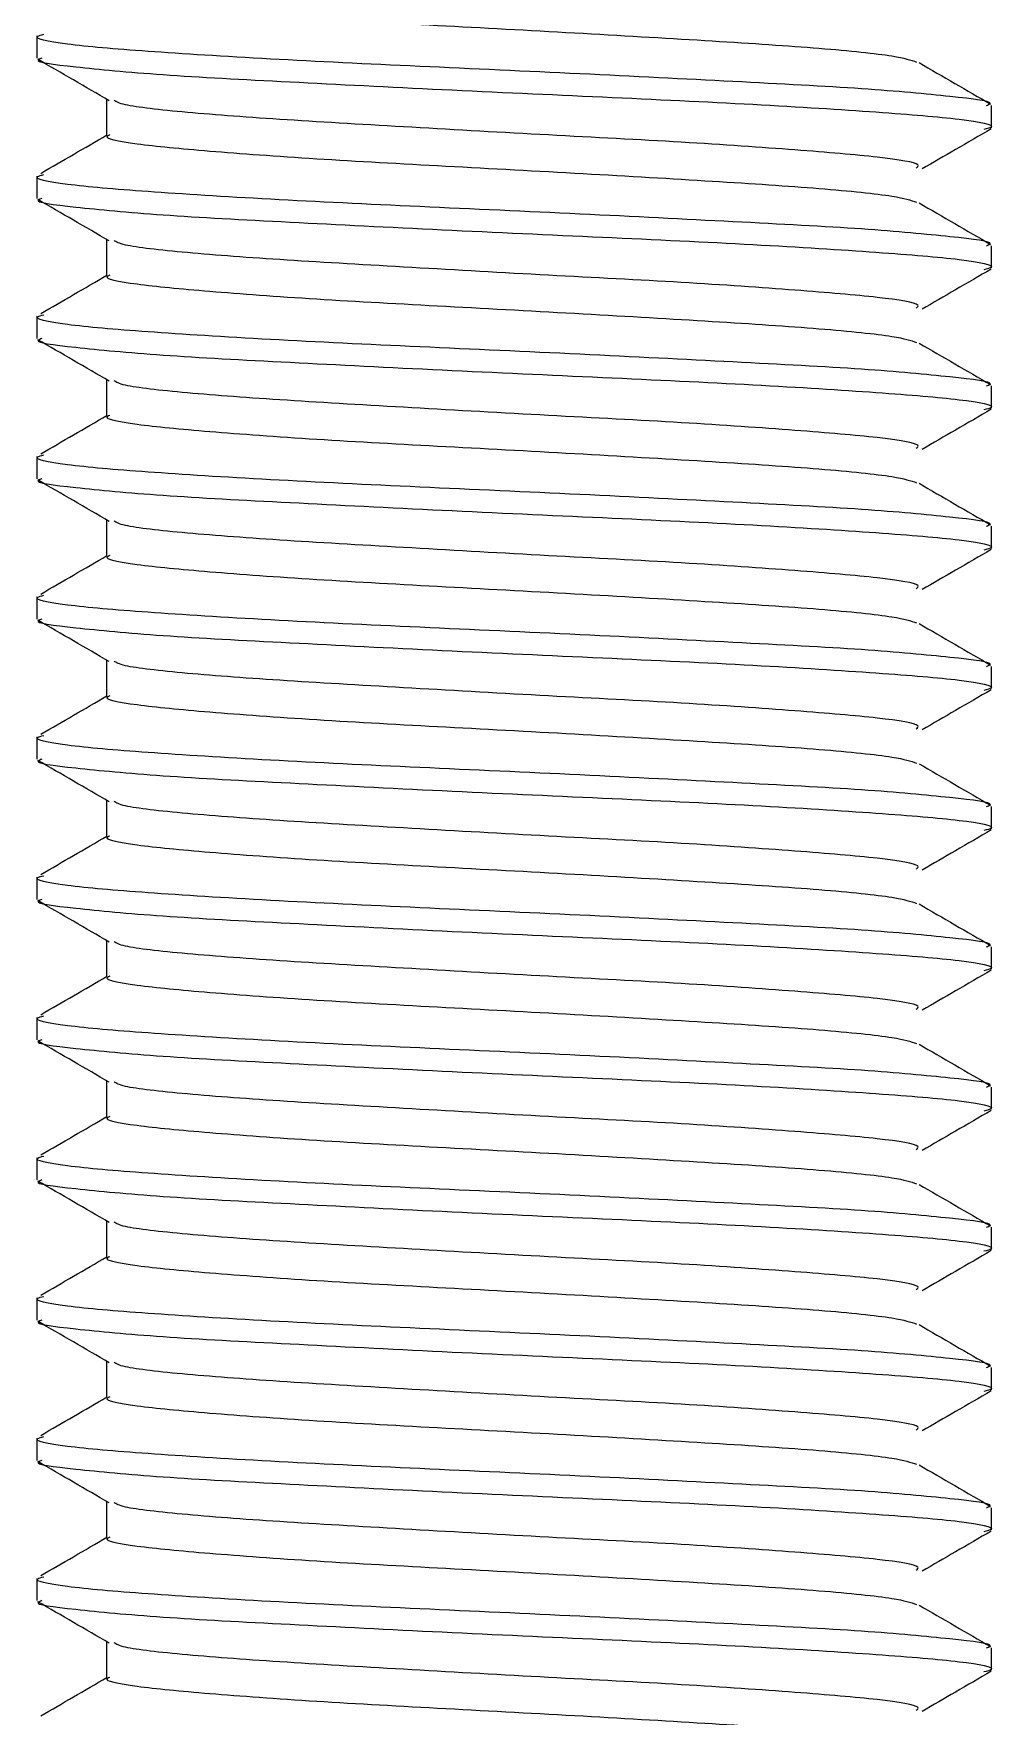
# Model space of a CAD drawing. Extents: x -976302 to -776254, y 5665 to 231437.
# Drawn here: x -803471.1 to -803410.3, y 87933.1 to 88039.5 of the extents above; entities that cross this region are included whole.
import ezdxf

# ---------------------------------------------------------------- set-up
doc = ezdxf.new("R2010")
doc.units = 0
doc.header["$LTSCALE"] = 1000
doc.header["$MEASUREMENT"] = 0
doc.layers.add('暖通', color=7, linetype='Continuous')

# ---------------------------------------------------------------- blocks, each defined once
blk = doc.blocks.new('*U17')
at = {"color": 7, "linetype": 'Continuous', "lineweight": 15}
for p, q in [((-22012.724, -7278.62), (-22012.724, -7277.797)), ((-22048.022, -7280.372), (-22048.022, -7281.195)), ((-22015.305, -7281.459), (-22015.305, -7280.145)), ((-22012.724, -7283.806), (-22012.724, -7282.982)), ((-22015.305, -7286.645), (-22015.305, -7285.331)), ((-22048.022, -7285.558), (-22048.022, -7286.38)), ((-22012.724, -7288.992), (-22012.724, -7288.168)), ((-22048.022, -7290.744), (-22048.022, -7291.566)), ((-22015.305, -7291.831), (-22015.305, -7290.517)), ((-22012.724, -7294.178), (-22012.724, -7293.354)), ((-22048.022, -7295.93), (-22048.022, -7296.752)), ((-22015.305, -7297.017), (-22015.305, -7295.703)), ((-22012.724, -7299.364), (-22012.724, -7298.54)), ((-22015.305, -7302.203), (-22015.305, -7300.889)), ((-22048.022, -7301.116), (-22048.022, -7301.938)), ((-22012.724, -7304.55), (-22012.724, -7303.726)), ((-22048.022, -7306.302), (-22048.022, -7307.124)), ((-22015.305, -7307.389), (-22015.305, -7306.075)), ((-22012.724, -7309.736), (-22012.724, -7308.912)), ((-22048.022, -7311.488), (-22048.022, -7312.31)), ((-22015.305, -7312.575), (-22015.305, -7311.261)), ((-22012.724, -7314.922), (-22012.724, -7314.098)), ((-22015.305, -7317.761), (-22015.305, -7316.447)), ((-22048.022, -7316.674), (-22048.022, -7317.496)), ((-22012.724, -7320.108), (-22012.724, -7319.284)), ((-22048.022, -7321.86), (-22048.022, -7322.682)), ((-22015.305, -7322.947), (-22015.305, -7321.633)), ((-22012.724, -7325.294), (-22012.724, -7324.47)), ((-22048.022, -7327.046), (-22048.022, -7327.868)), ((-22015.305, -7328.133), (-22015.305, -7326.819)), ((-22012.724, -7330.48), (-22012.724, -7329.656)), ((-22015.305, -7333.319), (-22015.305, -7332.005)), ((-22048.022, -7332.232), (-22048.022, -7333.054)), ((-22012.724, -7335.666), (-22012.724, -7334.842)), ((-22048.022, -7337.418), (-22048.022, -7338.24)), ((-22015.305, -7338.504), (-22015.305, -7337.191))]:
    blk.add_line(p, q, dxfattribs=at)
for points, knots in [([(-22015.417, -7276.273), (-22015.382, -7276.286), (-22015.116, -7276.388), (-22016.254, -7276.611), (-22018.879, -7276.861), (-22022.937, -7277.159), (-22027.8, -7277.422), (-22032.966, -7277.7), (-22037.849, -7277.988), (-22041.835, -7278.247), (-22044.573, -7278.528), (-22045.045, -7278.689), (-22045.262, -7278.763)], [0, 0, 0, 0, 0.016846, 0.1280213, 0.2392296, 0.3502223, 0.4613488, 0.5725715, 0.6837103, 0.7948399, 0.9062754, 1, 1, 1, 1]), ([(-22047.842, -7280.372), (-22047.901, -7280.349), (-22048.207, -7280.229), (-22046.695, -7280.051), (-22043.493, -7279.741), (-22038.61, -7279.493), (-22032.86, -7279.196), (-22026.816, -7278.926), (-22021.191, -7278.657), (-22016.549, -7278.363), (-22013.611, -7278.113), (-22012.458, -7277.875), (-22012.88, -7277.763), (-22012.971, -7277.739)], [0, 0, 0, 0, 0.025159, 0.130433, 0.235235, 0.340569, 0.445675, 0.550666, 0.65549, 0.76083, 0.865921, 0.97091, 1, 1, 1, 1]), ([(-22012.904, -7278.62), (-22012.849, -7278.639), (-22012.517, -7278.755), (-22013.967, -7278.931), (-22017.109, -7279.238), (-22021.935, -7279.49), (-22027.656, -7279.783), (-22033.706, -7280.057), (-22039.364, -7280.321), (-22044.034, -7280.62), (-22047.071, -7280.868), (-22048.32, -7281.112), (-22047.867, -7281.229), (-22047.752, -7281.258)], [0, 0, 0, 0, 0.020956, 0.125784, 0.230725, 0.335458, 0.440362, 0.545066, 0.649956, 0.754581, 0.859545, 0.96439, 1, 1, 1, 1]), ([(-22045.351, -7278.786), (-22045.793, -7279.042), (-22046.675, -7279.554), (-22047.558, -7280.066), (-22047.999, -7280.322)], [0, 0, 0, 0, 0.500034, 1, 1, 1, 1]), ([(-22015.395, -7280.195), (-22014.953, -7279.939), (-22014.071, -7279.427), (-22013.188, -7278.916), (-22012.747, -7278.66)], [0, 0, 0, 0, 0.500014, 1, 1, 1, 1]), ([(-22045.239, -7282.677), (-22045.29, -7282.641), (-22045.467, -7282.514), (-22043.999, -7282.275), (-22040.969, -7282.024), (-22036.665, -7281.72), (-22031.666, -7281.47), (-22026.523, -7281.174), (-22021.794, -7280.903), (-22018.101, -7280.631), (-22015.87, -7280.377), (-22015.657, -7280.233), (-22015.574, -7280.177)], [0, 0, 0, 0, 0.0446047, 0.1549405, 0.2658458, 0.3761896, 0.4869812, 0.5976326, 0.7082599, 0.819146, 0.9295768, 1, 1, 1, 1]), ([(-22048.022, -7281.235), (-22047.58, -7281.491), (-22046.728, -7281.986), (-22045.875, -7282.48), (-22045.463, -7282.719)], [0, 0, 0, 0, 0.517668, 1, 1, 1, 1]), ([(-22015.417, -7281.459), (-22015.382, -7281.472), (-22015.116, -7281.574), (-22016.254, -7281.797), (-22018.879, -7282.047), (-22022.937, -7282.345), (-22027.8, -7282.608), (-22032.966, -7282.886), (-22037.849, -7283.174), (-22041.835, -7283.433), (-22044.573, -7283.714), (-22045.045, -7283.875), (-22045.262, -7283.949)], [0, 0, 0, 0, 0.016846, 0.1280213, 0.2392296, 0.3502223, 0.4613488, 0.5725715, 0.6837103, 0.7948399, 0.9062754, 1, 1, 1, 1]), ([(-22012.859, -7282.881), (-22013.263, -7282.648), (-22014.08, -7282.177), (-22014.894, -7281.7), (-22015.305, -7281.459)], [0, 0, 0, 0, 0.494618, 1, 1, 1, 1]), ([(-22047.842, -7285.558), (-22047.901, -7285.535), (-22048.207, -7285.415), (-22046.695, -7285.237), (-22043.493, -7284.927), (-22038.61, -7284.679), (-22032.86, -7284.382), (-22026.816, -7284.112), (-22021.191, -7283.843), (-22016.549, -7283.549), (-22013.611, -7283.299), (-22012.458, -7283.061), (-22012.88, -7282.949), (-22012.971, -7282.925)], [0, 0, 0, 0, 0.025159, 0.130433, 0.235235, 0.340569, 0.445675, 0.550666, 0.65549, 0.76083, 0.865921, 0.97091, 1, 1, 1, 1]), ([(-22012.904, -7283.806), (-22012.849, -7283.825), (-22012.517, -7283.941), (-22013.967, -7284.117), (-22017.109, -7284.424), (-22021.935, -7284.676), (-22027.656, -7284.969), (-22033.706, -7285.243), (-22039.364, -7285.507), (-22044.034, -7285.806), (-22047.071, -7286.054), (-22048.32, -7286.298), (-22047.867, -7286.414), (-22047.752, -7286.444)], [0, 0, 0, 0, 0.020956, 0.125784, 0.230725, 0.335458, 0.440362, 0.545066, 0.649956, 0.754581, 0.859545, 0.96439, 1, 1, 1, 1]), ([(-22045.351, -7283.972), (-22045.793, -7284.228), (-22046.675, -7284.74), (-22047.558, -7285.252), (-22047.999, -7285.508)], [0, 0, 0, 0, 0.500034, 1, 1, 1, 1]), ([(-22015.395, -7285.381), (-22014.953, -7285.125), (-22014.071, -7284.613), (-22013.188, -7284.102), (-22012.747, -7283.846)], [0, 0, 0, 0, 0.500014, 1, 1, 1, 1]), ([(-22045.239, -7287.863), (-22045.29, -7287.827), (-22045.467, -7287.7), (-22043.999, -7287.461), (-22040.969, -7287.21), (-22036.665, -7286.906), (-22031.666, -7286.656), (-22026.523, -7286.36), (-22021.794, -7286.089), (-22018.101, -7285.817), (-22015.87, -7285.563), (-22015.657, -7285.419), (-22015.574, -7285.363)], [0, 0, 0, 0, 0.0446047, 0.1549405, 0.2658458, 0.3761896, 0.4869812, 0.5976326, 0.7082599, 0.819146, 0.9295768, 1, 1, 1, 1]), ([(-22048.022, -7286.421), (-22047.58, -7286.677), (-22046.728, -7287.172), (-22045.875, -7287.666), (-22045.463, -7287.905)], [0, 0, 0, 0, 0.517668, 1, 1, 1, 1]), ([(-22015.417, -7286.645), (-22015.382, -7286.658), (-22015.116, -7286.76), (-22016.254, -7286.982), (-22018.879, -7287.233), (-22022.937, -7287.531), (-22027.8, -7287.794), (-22032.966, -7288.072), (-22037.849, -7288.36), (-22041.835, -7288.619), (-22044.573, -7288.9), (-22045.045, -7289.061), (-22045.262, -7289.135)], [0, 0, 0, 0, 0.016846, 0.1280213, 0.2392296, 0.3502223, 0.4613488, 0.5725715, 0.6837103, 0.7948399, 0.9062754, 1, 1, 1, 1]), ([(-22012.859, -7288.067), (-22013.263, -7287.834), (-22014.08, -7287.363), (-22014.894, -7286.886), (-22015.305, -7286.645)], [0, 0, 0, 0, 0.494618, 1, 1, 1, 1]), ([(-22047.842, -7290.744), (-22047.901, -7290.721), (-22048.207, -7290.601), (-22046.695, -7290.423), (-22043.493, -7290.113), (-22038.61, -7289.865), (-22032.86, -7289.568), (-22026.816, -7289.298), (-22021.191, -7289.029), (-22016.549, -7288.735), (-22013.611, -7288.485), (-22012.458, -7288.246), (-22012.88, -7288.135), (-22012.971, -7288.111)], [0, 0, 0, 0, 0.025159, 0.130433, 0.235235, 0.340569, 0.445675, 0.550666, 0.65549, 0.76083, 0.865921, 0.97091, 1, 1, 1, 1]), ([(-22012.904, -7288.992), (-22012.849, -7289.011), (-22012.517, -7289.127), (-22013.967, -7289.303), (-22017.109, -7289.61), (-22021.935, -7289.861), (-22027.656, -7290.155), (-22033.706, -7290.429), (-22039.364, -7290.693), (-22044.034, -7290.992), (-22047.071, -7291.24), (-22048.32, -7291.484), (-22047.867, -7291.6), (-22047.752, -7291.63)], [0, 0, 0, 0, 0.020956, 0.125784, 0.230725, 0.335458, 0.440362, 0.545066, 0.649956, 0.754581, 0.859545, 0.96439, 1, 1, 1, 1]), ([(-22045.351, -7289.158), (-22045.793, -7289.414), (-22046.675, -7289.926), (-22047.558, -7290.438), (-22047.999, -7290.694)], [0, 0, 0, 0, 0.500034, 1, 1, 1, 1]), ([(-22015.395, -7290.567), (-22014.953, -7290.311), (-22014.071, -7289.799), (-22013.188, -7289.288), (-22012.747, -7289.032)], [0, 0, 0, 0, 0.500014, 1, 1, 1, 1]), ([(-22045.239, -7293.049), (-22045.29, -7293.013), (-22045.467, -7292.886), (-22043.999, -7292.647), (-22040.969, -7292.396), (-22036.665, -7292.092), (-22031.666, -7291.842), (-22026.523, -7291.546), (-22021.794, -7291.275), (-22018.101, -7291.003), (-22015.87, -7290.749), (-22015.657, -7290.605), (-22015.574, -7290.548)], [0, 0, 0, 0, 0.0446047, 0.1549405, 0.2658458, 0.3761896, 0.4869812, 0.5976326, 0.7082599, 0.819146, 0.9295768, 1, 1, 1, 1]), ([(-22048.022, -7291.607), (-22047.58, -7291.863), (-22046.728, -7292.358), (-22045.875, -7292.852), (-22045.463, -7293.091)], [0, 0, 0, 0, 0.517668, 1, 1, 1, 1]), ([(-22015.417, -7291.831), (-22015.382, -7291.844), (-22015.116, -7291.946), (-22016.254, -7292.168), (-22018.879, -7292.419), (-22022.937, -7292.717), (-22027.8, -7292.98), (-22032.966, -7293.257), (-22037.849, -7293.546), (-22041.835, -7293.805), (-22044.573, -7294.086), (-22045.045, -7294.247), (-22045.262, -7294.321)], [0, 0, 0, 0, 0.016846, 0.1280213, 0.2392296, 0.3502223, 0.4613488, 0.5725715, 0.6837103, 0.7948399, 0.9062754, 1, 1, 1, 1]), ([(-22012.859, -7293.253), (-22013.263, -7293.02), (-22014.08, -7292.549), (-22014.894, -7292.072), (-22015.305, -7291.831)], [0, 0, 0, 0, 0.494618, 1, 1, 1, 1]), ([(-22047.842, -7295.93), (-22047.901, -7295.907), (-22048.207, -7295.787), (-22046.695, -7295.609), (-22043.493, -7295.299), (-22038.61, -7295.051), (-22032.86, -7294.754), (-22026.816, -7294.484), (-22021.191, -7294.215), (-22016.549, -7293.921), (-22013.611, -7293.67), (-22012.458, -7293.432), (-22012.88, -7293.321), (-22012.971, -7293.297)], [0, 0, 0, 0, 0.025159, 0.130433, 0.235235, 0.340569, 0.445675, 0.550666, 0.65549, 0.76083, 0.865921, 0.97091, 1, 1, 1, 1]), ([(-22012.904, -7294.178), (-22012.849, -7294.197), (-22012.517, -7294.313), (-22013.967, -7294.489), (-22017.109, -7294.795), (-22021.935, -7295.047), (-22027.656, -7295.341), (-22033.706, -7295.615), (-22039.364, -7295.879), (-22044.034, -7296.178), (-22047.071, -7296.426), (-22048.32, -7296.669), (-22047.867, -7296.786), (-22047.752, -7296.816)], [0, 0, 0, 0, 0.020956, 0.125784, 0.230725, 0.335458, 0.440362, 0.545066, 0.649956, 0.754581, 0.859545, 0.96439, 1, 1, 1, 1]), ([(-22045.351, -7294.343), (-22045.793, -7294.6), (-22046.675, -7295.112), (-22047.558, -7295.624), (-22047.999, -7295.88)], [0, 0, 0, 0, 0.500034, 1, 1, 1, 1]), ([(-22015.395, -7295.753), (-22014.953, -7295.497), (-22014.071, -7294.985), (-22013.188, -7294.474), (-22012.747, -7294.218)], [0, 0, 0, 0, 0.500014, 1, 1, 1, 1]), ([(-22045.239, -7298.235), (-22045.29, -7298.199), (-22045.467, -7298.072), (-22043.999, -7297.833), (-22040.969, -7297.582), (-22036.665, -7297.278), (-22031.666, -7297.028), (-22026.523, -7296.732), (-22021.794, -7296.461), (-22018.101, -7296.189), (-22015.87, -7295.935), (-22015.657, -7295.791), (-22015.574, -7295.734)], [0, 0, 0, 0, 0.0446047, 0.1549405, 0.2658458, 0.3761896, 0.4869812, 0.5976326, 0.7082599, 0.819146, 0.9295768, 1, 1, 1, 1]), ([(-22048.022, -7296.793), (-22047.58, -7297.049), (-22046.728, -7297.544), (-22045.875, -7298.038), (-22045.463, -7298.277)], [0, 0, 0, 0, 0.517668, 1, 1, 1, 1]), ([(-22015.417, -7297.017), (-22015.382, -7297.03), (-22015.116, -7297.132), (-22016.254, -7297.354), (-22018.879, -7297.605), (-22022.937, -7297.903), (-22027.8, -7298.166), (-22032.966, -7298.443), (-22037.849, -7298.732), (-22041.835, -7298.991), (-22044.573, -7299.272), (-22045.045, -7299.433), (-22045.262, -7299.506)], [0, 0, 0, 0, 0.016846, 0.1280213, 0.2392296, 0.3502223, 0.4613488, 0.5725715, 0.6837103, 0.7948399, 0.9062754, 1, 1, 1, 1]), ([(-22012.859, -7298.439), (-22013.263, -7298.206), (-22014.08, -7297.735), (-22014.894, -7297.258), (-22015.305, -7297.017)], [0, 0, 0, 0, 0.494618, 1, 1, 1, 1]), ([(-22047.842, -7301.116), (-22047.901, -7301.093), (-22048.207, -7300.973), (-22046.695, -7300.794), (-22043.493, -7300.485), (-22038.61, -7300.237), (-22032.86, -7299.939), (-22026.816, -7299.67), (-22021.191, -7299.401), (-22016.549, -7299.107), (-22013.611, -7298.856), (-22012.458, -7298.618), (-22012.88, -7298.507), (-22012.971, -7298.483)], [0, 0, 0, 0, 0.025159, 0.130433, 0.235235, 0.340569, 0.445675, 0.550666, 0.65549, 0.76083, 0.865921, 0.97091, 1, 1, 1, 1]), ([(-22012.904, -7299.364), (-22012.849, -7299.383), (-22012.517, -7299.499), (-22013.967, -7299.675), (-22017.109, -7299.981), (-22021.935, -7300.233), (-22027.656, -7300.527), (-22033.706, -7300.801), (-22039.364, -7301.065), (-22044.034, -7301.364), (-22047.071, -7301.612), (-22048.32, -7301.855), (-22047.867, -7301.972), (-22047.752, -7302.002)], [0, 0, 0, 0, 0.020956, 0.125784, 0.230725, 0.335458, 0.440362, 0.545066, 0.649956, 0.754581, 0.859545, 0.96439, 1, 1, 1, 1]), ([(-22045.351, -7299.529), (-22045.793, -7299.786), (-22046.675, -7300.298), (-22047.558, -7300.81), (-22047.999, -7301.066)], [0, 0, 0, 0, 0.500034, 1, 1, 1, 1]), ([(-22015.395, -7300.939), (-22014.953, -7300.683), (-22014.071, -7300.171), (-22013.188, -7299.66), (-22012.747, -7299.404)], [0, 0, 0, 0, 0.500014, 1, 1, 1, 1]), ([(-22045.239, -7303.421), (-22045.29, -7303.385), (-22045.467, -7303.258), (-22043.999, -7303.019), (-22040.969, -7302.768), (-22036.665, -7302.464), (-22031.666, -7302.214), (-22026.523, -7301.918), (-22021.794, -7301.647), (-22018.101, -7301.375), (-22015.87, -7301.121), (-22015.657, -7300.977), (-22015.574, -7300.92)], [0, 0, 0, 0, 0.0446047, 0.1549405, 0.2658458, 0.3761896, 0.4869812, 0.5976326, 0.7082599, 0.819146, 0.9295768, 1, 1, 1, 1]), ([(-22048.022, -7301.979), (-22047.58, -7302.235), (-22046.728, -7302.73), (-22045.875, -7303.224), (-22045.463, -7303.463)], [0, 0, 0, 0, 0.517668, 1, 1, 1, 1]), ([(-22015.417, -7302.203), (-22015.382, -7302.216), (-22015.116, -7302.317), (-22016.254, -7302.54), (-22018.879, -7302.791), (-22022.937, -7303.089), (-22027.8, -7303.352), (-22032.966, -7303.629), (-22037.849, -7303.918), (-22041.835, -7304.177), (-22044.573, -7304.458), (-22045.045, -7304.619), (-22045.262, -7304.692)], [0, 0, 0, 0, 0.016846, 0.1280213, 0.2392296, 0.3502223, 0.4613488, 0.5725715, 0.6837103, 0.7948399, 0.9062754, 1, 1, 1, 1]), ([(-22012.859, -7303.625), (-22013.263, -7303.392), (-22014.08, -7302.921), (-22014.894, -7302.444), (-22015.305, -7302.203)], [0, 0, 0, 0, 0.494618, 1, 1, 1, 1]), ([(-22047.842, -7306.302), (-22047.901, -7306.279), (-22048.207, -7306.159), (-22046.695, -7305.98), (-22043.493, -7305.671), (-22038.61, -7305.423), (-22032.86, -7305.125), (-22026.816, -7304.856), (-22021.191, -7304.587), (-22016.549, -7304.293), (-22013.611, -7304.042), (-22012.458, -7303.804), (-22012.88, -7303.693), (-22012.971, -7303.669)], [0, 0, 0, 0, 0.025159, 0.130433, 0.235235, 0.340569, 0.445675, 0.550666, 0.65549, 0.76083, 0.865921, 0.97091, 1, 1, 1, 1]), ([(-22012.904, -7304.55), (-22012.849, -7304.569), (-22012.517, -7304.685), (-22013.967, -7304.861), (-22017.109, -7305.167), (-22021.935, -7305.419), (-22027.656, -7305.713), (-22033.706, -7305.987), (-22039.364, -7306.251), (-22044.034, -7306.55), (-22047.071, -7306.798), (-22048.32, -7307.041), (-22047.867, -7307.158), (-22047.752, -7307.188)], [0, 0, 0, 0, 0.020956, 0.125784, 0.230725, 0.335458, 0.440362, 0.545066, 0.649956, 0.754581, 0.859545, 0.96439, 1, 1, 1, 1]), ([(-22045.351, -7304.715), (-22045.793, -7304.971), (-22046.675, -7305.484), (-22047.558, -7305.996), (-22047.999, -7306.252)], [0, 0, 0, 0, 0.500034, 1, 1, 1, 1]), ([(-22015.395, -7306.125), (-22014.953, -7305.869), (-22014.071, -7305.357), (-22013.188, -7304.845), (-22012.747, -7304.59)], [0, 0, 0, 0, 0.500014, 1, 1, 1, 1]), ([(-22045.239, -7308.607), (-22045.29, -7308.571), (-22045.467, -7308.444), (-22043.999, -7308.205), (-22040.969, -7307.954), (-22036.665, -7307.65), (-22031.666, -7307.4), (-22026.523, -7307.104), (-22021.794, -7306.833), (-22018.101, -7306.561), (-22015.87, -7306.307), (-22015.657, -7306.162), (-22015.574, -7306.106)], [0, 0, 0, 0, 0.0446047, 0.1549405, 0.2658458, 0.3761896, 0.4869812, 0.5976326, 0.7082599, 0.819146, 0.9295768, 1, 1, 1, 1]), ([(-22048.022, -7307.165), (-22047.58, -7307.421), (-22046.728, -7307.916), (-22045.875, -7308.41), (-22045.463, -7308.649)], [0, 0, 0, 0, 0.517668, 1, 1, 1, 1]), ([(-22015.417, -7307.389), (-22015.382, -7307.402), (-22015.116, -7307.503), (-22016.254, -7307.726), (-22018.879, -7307.977), (-22022.937, -7308.275), (-22027.8, -7308.538), (-22032.966, -7308.815), (-22037.849, -7309.104), (-22041.835, -7309.363), (-22044.573, -7309.644), (-22045.045, -7309.805), (-22045.262, -7309.878)], [0, 0, 0, 0, 0.016846, 0.1280213, 0.2392296, 0.3502223, 0.4613488, 0.5725715, 0.6837103, 0.7948399, 0.9062754, 1, 1, 1, 1]), ([(-22012.859, -7308.81), (-22013.263, -7308.578), (-22014.08, -7308.107), (-22014.894, -7307.63), (-22015.305, -7307.389)], [0, 0, 0, 0, 0.494618, 1, 1, 1, 1]), ([(-22047.842, -7311.488), (-22047.901, -7311.465), (-22048.207, -7311.345), (-22046.695, -7311.166), (-22043.493, -7310.857), (-22038.61, -7310.609), (-22032.86, -7310.311), (-22026.816, -7310.042), (-22021.191, -7309.773), (-22016.549, -7309.479), (-22013.611, -7309.228), (-22012.458, -7308.99), (-22012.88, -7308.879), (-22012.971, -7308.855)], [0, 0, 0, 0, 0.025159, 0.130433, 0.235235, 0.340569, 0.445675, 0.550666, 0.65549, 0.76083, 0.865921, 0.97091, 1, 1, 1, 1]), ([(-22012.904, -7309.736), (-22012.849, -7309.755), (-22012.517, -7309.871), (-22013.967, -7310.047), (-22017.109, -7310.353), (-22021.935, -7310.605), (-22027.656, -7310.899), (-22033.706, -7311.173), (-22039.364, -7311.437), (-22044.034, -7311.736), (-22047.071, -7311.984), (-22048.32, -7312.227), (-22047.867, -7312.344), (-22047.752, -7312.374)], [0, 0, 0, 0, 0.020956, 0.125784, 0.230725, 0.335458, 0.440362, 0.545066, 0.649956, 0.754581, 0.859545, 0.96439, 1, 1, 1, 1]), ([(-22045.351, -7309.901), (-22045.793, -7310.157), (-22046.675, -7310.67), (-22047.558, -7311.182), (-22047.999, -7311.438)], [0, 0, 0, 0, 0.500034, 1, 1, 1, 1]), ([(-22015.395, -7311.311), (-22014.953, -7311.055), (-22014.071, -7310.543), (-22013.188, -7310.031), (-22012.747, -7309.776)], [0, 0, 0, 0, 0.500014, 1, 1, 1, 1]), ([(-22045.239, -7313.793), (-22045.29, -7313.757), (-22045.467, -7313.63), (-22043.999, -7313.391), (-22040.969, -7313.14), (-22036.665, -7312.836), (-22031.666, -7312.585), (-22026.523, -7312.29), (-22021.794, -7312.019), (-22018.101, -7311.746), (-22015.87, -7311.493), (-22015.657, -7311.348), (-22015.574, -7311.292)], [0, 0, 0, 0, 0.0446047, 0.1549405, 0.2658458, 0.3761896, 0.4869812, 0.5976326, 0.7082599, 0.819146, 0.9295768, 1, 1, 1, 1]), ([(-22048.022, -7312.351), (-22047.58, -7312.607), (-22046.728, -7313.102), (-22045.875, -7313.596), (-22045.463, -7313.835)], [0, 0, 0, 0, 0.517668, 1, 1, 1, 1]), ([(-22015.417, -7312.575), (-22015.382, -7312.588), (-22015.116, -7312.689), (-22016.254, -7312.912), (-22018.879, -7313.163), (-22022.937, -7313.461), (-22027.8, -7313.723), (-22032.966, -7314.001), (-22037.849, -7314.29), (-22041.835, -7314.549), (-22044.573, -7314.83), (-22045.045, -7314.991), (-22045.262, -7315.064)], [0, 0, 0, 0, 0.016846, 0.1280213, 0.2392296, 0.3502223, 0.4613488, 0.5725715, 0.6837103, 0.7948399, 0.9062754, 1, 1, 1, 1]), ([(-22012.859, -7313.996), (-22013.263, -7313.764), (-22014.08, -7313.293), (-22014.894, -7312.816), (-22015.305, -7312.575)], [0, 0, 0, 0, 0.494618, 1, 1, 1, 1]), ([(-22047.842, -7316.674), (-22047.901, -7316.651), (-22048.207, -7316.531), (-22046.695, -7316.352), (-22043.493, -7316.043), (-22038.61, -7315.795), (-22032.86, -7315.497), (-22026.816, -7315.227), (-22021.191, -7314.959), (-22016.549, -7314.665), (-22013.611, -7314.414), (-22012.458, -7314.176), (-22012.88, -7314.065), (-22012.971, -7314.041)], [0, 0, 0, 0, 0.025159, 0.130433, 0.235235, 0.340569, 0.445675, 0.550666, 0.65549, 0.76083, 0.865921, 0.97091, 1, 1, 1, 1]), ([(-22012.904, -7314.922), (-22012.849, -7314.941), (-22012.517, -7315.057), (-22013.967, -7315.233), (-22017.109, -7315.539), (-22021.935, -7315.791), (-22027.656, -7316.085), (-22033.706, -7316.359), (-22039.364, -7316.623), (-22044.034, -7316.922), (-22047.071, -7317.17), (-22048.32, -7317.413), (-22047.867, -7317.53), (-22047.752, -7317.56)], [0, 0, 0, 0, 0.020956, 0.125784, 0.230725, 0.335458, 0.440362, 0.545066, 0.649956, 0.754581, 0.859545, 0.96439, 1, 1, 1, 1]), ([(-22045.351, -7315.087), (-22045.793, -7315.343), (-22046.675, -7315.856), (-22047.558, -7316.368), (-22047.999, -7316.624)], [0, 0, 0, 0, 0.500034, 1, 1, 1, 1]), ([(-22015.395, -7316.496), (-22014.953, -7316.241), (-22014.071, -7315.729), (-22013.188, -7315.217), (-22012.747, -7314.962)], [0, 0, 0, 0, 0.500014, 1, 1, 1, 1]), ([(-22045.239, -7318.979), (-22045.29, -7318.943), (-22045.467, -7318.816), (-22043.999, -7318.576), (-22040.969, -7318.326), (-22036.665, -7318.022), (-22031.666, -7317.771), (-22026.523, -7317.476), (-22021.794, -7317.204), (-22018.101, -7316.932), (-22015.87, -7316.679), (-22015.657, -7316.534), (-22015.574, -7316.478)], [0, 0, 0, 0, 0.0446047, 0.1549405, 0.2658458, 0.3761896, 0.4869812, 0.5976326, 0.7082599, 0.819146, 0.9295768, 1, 1, 1, 1]), ([(-22048.022, -7317.537), (-22047.58, -7317.793), (-22046.728, -7318.288), (-22045.875, -7318.782), (-22045.463, -7319.02)], [0, 0, 0, 0, 0.517668, 1, 1, 1, 1]), ([(-22015.417, -7317.761), (-22015.382, -7317.774), (-22015.116, -7317.875), (-22016.254, -7318.098), (-22018.879, -7318.348), (-22022.937, -7318.646), (-22027.8, -7318.909), (-22032.966, -7319.187), (-22037.849, -7319.475), (-22041.835, -7319.735), (-22044.573, -7320.016), (-22045.045, -7320.177), (-22045.262, -7320.25)], [0, 0, 0, 0, 0.016846, 0.1280213, 0.2392296, 0.3502223, 0.4613488, 0.5725715, 0.6837103, 0.7948399, 0.9062754, 1, 1, 1, 1]), ([(-22012.859, -7319.182), (-22013.263, -7318.95), (-22014.08, -7318.479), (-22014.894, -7318.002), (-22015.305, -7317.761)], [0, 0, 0, 0, 0.494618, 1, 1, 1, 1]), ([(-22047.842, -7321.86), (-22047.901, -7321.837), (-22048.207, -7321.717), (-22046.695, -7321.538), (-22043.493, -7321.229), (-22038.61, -7320.981), (-22032.86, -7320.683), (-22026.816, -7320.413), (-22021.191, -7320.145), (-22016.549, -7319.85), (-22013.611, -7319.6), (-22012.458, -7319.362), (-22012.88, -7319.251), (-22012.971, -7319.227)], [0, 0, 0, 0, 0.025159, 0.130433, 0.235235, 0.340569, 0.445675, 0.550666, 0.65549, 0.76083, 0.865921, 0.97091, 1, 1, 1, 1]), ([(-22012.904, -7320.108), (-22012.849, -7320.127), (-22012.517, -7320.243), (-22013.967, -7320.419), (-22017.109, -7320.725), (-22021.935, -7320.977), (-22027.656, -7321.271), (-22033.706, -7321.545), (-22039.364, -7321.809), (-22044.034, -7322.108), (-22047.071, -7322.355), (-22048.32, -7322.599), (-22047.867, -7322.716), (-22047.752, -7322.746)], [0, 0, 0, 0, 0.020956, 0.125784, 0.230725, 0.335458, 0.440362, 0.545066, 0.649956, 0.754581, 0.859545, 0.96439, 1, 1, 1, 1]), ([(-22045.351, -7320.273), (-22045.793, -7320.529), (-22046.675, -7321.041), (-22047.558, -7321.554), (-22047.999, -7321.81)], [0, 0, 0, 0, 0.500034, 1, 1, 1, 1]), ([(-22015.395, -7321.682), (-22014.953, -7321.427), (-22014.071, -7320.915), (-22013.188, -7320.403), (-22012.747, -7320.148)], [0, 0, 0, 0, 0.500014, 1, 1, 1, 1]), ([(-22045.239, -7324.165), (-22045.29, -7324.129), (-22045.467, -7324.002), (-22043.999, -7323.762), (-22040.969, -7323.512), (-22036.665, -7323.208), (-22031.666, -7322.957), (-22026.523, -7322.662), (-22021.794, -7322.39), (-22018.101, -7322.118), (-22015.87, -7321.864), (-22015.657, -7321.72), (-22015.574, -7321.664)], [0, 0, 0, 0, 0.0446047, 0.1549405, 0.2658458, 0.3761896, 0.4869812, 0.5976326, 0.7082599, 0.819146, 0.9295768, 1, 1, 1, 1]), ([(-22048.022, -7322.723), (-22047.58, -7322.979), (-22046.728, -7323.474), (-22045.875, -7323.968), (-22045.463, -7324.206)], [0, 0, 0, 0, 0.517668, 1, 1, 1, 1]), ([(-22015.417, -7322.947), (-22015.382, -7322.96), (-22015.116, -7323.061), (-22016.254, -7323.284), (-22018.879, -7323.534), (-22022.937, -7323.832), (-22027.8, -7324.095), (-22032.966, -7324.373), (-22037.849, -7324.661), (-22041.835, -7324.92), (-22044.573, -7325.202), (-22045.045, -7325.363), (-22045.262, -7325.436)], [0, 0, 0, 0, 0.016846, 0.1280213, 0.2392296, 0.3502223, 0.4613488, 0.5725715, 0.6837103, 0.7948399, 0.9062754, 1, 1, 1, 1]), ([(-22012.859, -7324.368), (-22013.263, -7324.136), (-22014.08, -7323.665), (-22014.894, -7323.188), (-22015.305, -7322.947)], [0, 0, 0, 0, 0.494618, 1, 1, 1, 1]), ([(-22047.842, -7327.046), (-22047.901, -7327.023), (-22048.207, -7326.903), (-22046.695, -7326.724), (-22043.493, -7326.415), (-22038.61, -7326.166), (-22032.86, -7325.869), (-22026.816, -7325.599), (-22021.191, -7325.33), (-22016.549, -7325.036), (-22013.611, -7324.786), (-22012.458, -7324.548), (-22012.88, -7324.437), (-22012.971, -7324.413)], [0, 0, 0, 0, 0.025159, 0.130433, 0.235235, 0.340569, 0.445675, 0.550666, 0.65549, 0.76083, 0.865921, 0.97091, 1, 1, 1, 1]), ([(-22012.904, -7325.294), (-22012.849, -7325.313), (-22012.517, -7325.429), (-22013.967, -7325.605), (-22017.109, -7325.911), (-22021.935, -7326.163), (-22027.656, -7326.457), (-22033.706, -7326.731), (-22039.364, -7326.995), (-22044.034, -7327.294), (-22047.071, -7327.541), (-22048.32, -7327.785), (-22047.867, -7327.902), (-22047.752, -7327.932)], [0, 0, 0, 0, 0.020956, 0.125784, 0.230725, 0.335458, 0.440362, 0.545066, 0.649956, 0.754581, 0.859545, 0.96439, 1, 1, 1, 1]), ([(-22045.351, -7325.459), (-22045.793, -7325.715), (-22046.675, -7326.227), (-22047.558, -7326.74), (-22047.999, -7326.996)], [0, 0, 0, 0, 0.500034, 1, 1, 1, 1]), ([(-22015.395, -7326.868), (-22014.953, -7326.613), (-22014.071, -7326.101), (-22013.188, -7325.589), (-22012.747, -7325.333)], [0, 0, 0, 0, 0.500014, 1, 1, 1, 1]), ([(-22045.239, -7329.351), (-22045.29, -7329.314), (-22045.467, -7329.188), (-22043.999, -7328.948), (-22040.969, -7328.698), (-22036.665, -7328.393), (-22031.666, -7328.143), (-22026.523, -7327.848), (-22021.794, -7327.576), (-22018.101, -7327.304), (-22015.87, -7327.05), (-22015.657, -7326.906), (-22015.574, -7326.85)], [0, 0, 0, 0, 0.0446047, 0.1549405, 0.2658458, 0.3761896, 0.4869812, 0.5976326, 0.7082599, 0.819146, 0.9295768, 1, 1, 1, 1]), ([(-22048.022, -7327.909), (-22047.58, -7328.165), (-22046.728, -7328.66), (-22045.875, -7329.154), (-22045.463, -7329.392)], [0, 0, 0, 0, 0.517668, 1, 1, 1, 1]), ([(-22015.417, -7328.133), (-22015.382, -7328.146), (-22015.116, -7328.247), (-22016.254, -7328.47), (-22018.879, -7328.72), (-22022.937, -7329.018), (-22027.8, -7329.281), (-22032.966, -7329.559), (-22037.849, -7329.847), (-22041.835, -7330.106), (-22044.573, -7330.388), (-22045.045, -7330.549), (-22045.262, -7330.622)], [0, 0, 0, 0, 0.016846, 0.1280213, 0.2392296, 0.3502223, 0.4613488, 0.5725715, 0.6837103, 0.7948399, 0.9062754, 1, 1, 1, 1]), ([(-22012.859, -7329.554), (-22013.263, -7329.322), (-22014.08, -7328.851), (-22014.894, -7328.374), (-22015.305, -7328.133)], [0, 0, 0, 0, 0.494618, 1, 1, 1, 1]), ([(-22047.842, -7332.232), (-22047.901, -7332.209), (-22048.207, -7332.089), (-22046.695, -7331.91), (-22043.493, -7331.601), (-22038.61, -7331.352), (-22032.86, -7331.055), (-22026.816, -7330.785), (-22021.191, -7330.516), (-22016.549, -7330.222), (-22013.611, -7329.972), (-22012.458, -7329.734), (-22012.88, -7329.623), (-22012.971, -7329.599)], [0, 0, 0, 0, 0.025159, 0.130433, 0.235235, 0.340569, 0.445675, 0.550666, 0.65549, 0.76083, 0.865921, 0.97091, 1, 1, 1, 1]), ([(-22012.904, -7330.48), (-22012.849, -7330.499), (-22012.517, -7330.615), (-22013.967, -7330.791), (-22017.109, -7331.097), (-22021.935, -7331.349), (-22027.656, -7331.643), (-22033.706, -7331.917), (-22039.364, -7332.181), (-22044.034, -7332.48), (-22047.071, -7332.727), (-22048.32, -7332.971), (-22047.867, -7333.088), (-22047.752, -7333.118)], [0, 0, 0, 0, 0.020956, 0.125784, 0.230725, 0.335458, 0.440362, 0.545066, 0.649956, 0.754581, 0.859545, 0.96439, 1, 1, 1, 1]), ([(-22045.351, -7330.645), (-22045.793, -7330.901), (-22046.675, -7331.413), (-22047.558, -7331.926), (-22047.999, -7332.182)], [0, 0, 0, 0, 0.500034, 1, 1, 1, 1]), ([(-22015.395, -7332.054), (-22014.953, -7331.799), (-22014.071, -7331.287), (-22013.188, -7330.775), (-22012.747, -7330.519)], [0, 0, 0, 0, 0.500014, 1, 1, 1, 1]), ([(-22045.239, -7334.537), (-22045.29, -7334.5), (-22045.467, -7334.374), (-22043.999, -7334.134), (-22040.969, -7333.884), (-22036.665, -7333.579), (-22031.666, -7333.329), (-22026.523, -7333.034), (-22021.794, -7332.762), (-22018.101, -7332.49), (-22015.87, -7332.236), (-22015.657, -7332.092), (-22015.574, -7332.036)], [0, 0, 0, 0, 0.0446047, 0.1549405, 0.2658458, 0.3761896, 0.4869812, 0.5976326, 0.7082599, 0.819146, 0.9295768, 1, 1, 1, 1]), ([(-22048.022, -7333.095), (-22047.58, -7333.351), (-22046.728, -7333.846), (-22045.875, -7334.34), (-22045.463, -7334.578)], [0, 0, 0, 0, 0.517668, 1, 1, 1, 1]), ([(-22015.417, -7333.319), (-22015.382, -7333.332), (-22015.116, -7333.433), (-22016.254, -7333.656), (-22018.879, -7333.906), (-22022.937, -7334.204), (-22027.8, -7334.467), (-22032.966, -7334.745), (-22037.849, -7335.033), (-22041.835, -7335.292), (-22044.573, -7335.574), (-22045.045, -7335.735), (-22045.262, -7335.808)], [0, 0, 0, 0, 0.016846, 0.1280213, 0.2392296, 0.3502223, 0.4613488, 0.5725715, 0.6837103, 0.7948399, 0.9062754, 1, 1, 1, 1]), ([(-22012.859, -7334.74), (-22013.263, -7334.508), (-22014.08, -7334.037), (-22014.894, -7333.56), (-22015.305, -7333.319)], [0, 0, 0, 0, 0.494618, 1, 1, 1, 1]), ([(-22047.842, -7337.418), (-22047.901, -7337.395), (-22048.207, -7337.275), (-22046.695, -7337.096), (-22043.493, -7336.787), (-22038.61, -7336.538), (-22032.86, -7336.241), (-22026.816, -7335.971), (-22021.191, -7335.702), (-22016.549, -7335.408), (-22013.611, -7335.158), (-22012.458, -7334.92), (-22012.88, -7334.809), (-22012.971, -7334.785)], [0, 0, 0, 0, 0.025159, 0.130433, 0.235235, 0.340569, 0.445675, 0.550666, 0.65549, 0.76083, 0.865921, 0.97091, 1, 1, 1, 1]), ([(-22012.904, -7335.666), (-22012.849, -7335.685), (-22012.517, -7335.801), (-22013.967, -7335.977), (-22017.109, -7336.283), (-22021.935, -7336.535), (-22027.656, -7336.829), (-22033.706, -7337.103), (-22039.364, -7337.366), (-22044.034, -7337.665), (-22047.071, -7337.913), (-22048.32, -7338.157), (-22047.867, -7338.274), (-22047.752, -7338.304)], [0, 0, 0, 0, 0.020956, 0.125784, 0.230725, 0.335458, 0.440362, 0.545066, 0.649956, 0.754581, 0.859545, 0.96439, 1, 1, 1, 1]), ([(-22045.351, -7335.831), (-22045.793, -7336.087), (-22046.675, -7336.599), (-22047.558, -7337.112), (-22047.999, -7337.368)], [0, 0, 0, 0, 0.500034, 1, 1, 1, 1]), ([(-22015.395, -7337.24), (-22014.953, -7336.984), (-22014.071, -7336.473), (-22013.188, -7335.961), (-22012.747, -7335.705)], [0, 0, 0, 0, 0.500014, 1, 1, 1, 1]), ([(-22045.239, -7339.723), (-22045.29, -7339.686), (-22045.467, -7339.56), (-22043.999, -7339.32), (-22040.969, -7339.069), (-22036.665, -7338.765), (-22031.666, -7338.515), (-22026.523, -7338.22), (-22021.794, -7337.948), (-22018.101, -7337.676), (-22015.87, -7337.422), (-22015.657, -7337.278), (-22015.574, -7337.222)], [0, 0, 0, 0, 0.0446047, 0.1549405, 0.2658458, 0.3761896, 0.4869812, 0.5976326, 0.7082599, 0.819146, 0.9295768, 1, 1, 1, 1]), ([(-22048.022, -7338.281), (-22047.58, -7338.537), (-22046.728, -7339.032), (-22045.875, -7339.526), (-22045.463, -7339.764)], [0, 0, 0, 0, 0.517668, 1, 1, 1, 1]), ([(-22015.417, -7338.504), (-22015.382, -7338.518), (-22015.116, -7338.619), (-22016.254, -7338.842), (-22018.879, -7339.092), (-22022.937, -7339.39), (-22027.8, -7339.653), (-22032.966, -7339.931), (-22037.849, -7340.219), (-22041.835, -7340.478), (-22044.573, -7340.76), (-22045.045, -7340.921), (-22045.262, -7340.994)], [0, 0, 0, 0, 0.016846, 0.1280213, 0.2392296, 0.3502223, 0.4613488, 0.5725715, 0.6837103, 0.7948399, 0.9062754, 1, 1, 1, 1]), ([(-22012.859, -7339.926), (-22013.263, -7339.693), (-22014.08, -7339.223), (-22014.894, -7338.746), (-22015.305, -7338.504)], [0, 0, 0, 0, 0.494618, 1, 1, 1, 1])]:
    blk.add_open_spline(points, degree=3, knots=knots, dxfattribs=at)

msp = doc.modelspace()

# ---------------------------------------------------------------- block references
at = {"layer": '暖通', "color": 7, "xscale": -1.710819728672504, "yscale": 1.710819727741182, "zscale": 1.710819728133121}
msp.add_blockref('*U17', (-841130.69, 100490.4), dxfattribs=at)
msp.add_blockref('*U17', (-841130.69, 100490.4), dxfattribs=at)

doc.saveas('drawing.dxf')
